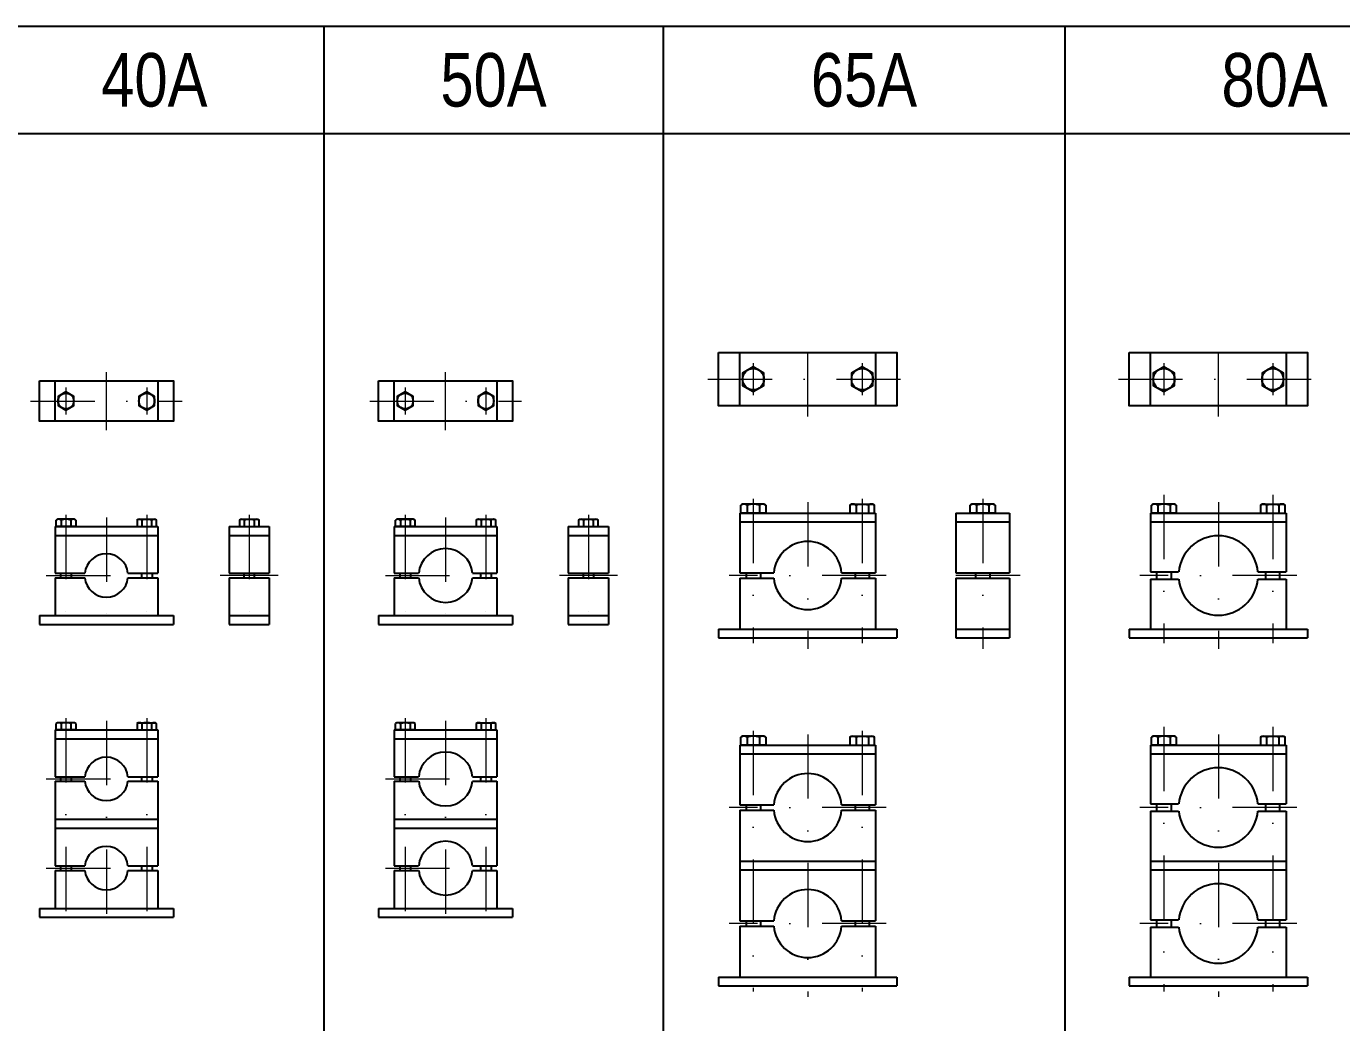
# Model space of a CAD drawing. Extents: x 0 to 90799, y 0 to 77868.
# Drawn here: x 19189 to 20662, y 4680 to 5797 of the extents above; entities that cross this region are included whole.
import ezdxf
from ezdxf.enums import TextEntityAlignment as Align

# ---------------------------------------------------------------- set-up
doc = ezdxf.new("R2010")
doc.units = 0
doc.header["$LTSCALE"] = 30
doc.header["$MEASUREMENT"] = 0
doc.linetypes.add('DGN Style 4', pattern=[4.8, 2.4, -1.2, 0, -1.2])
doc.layers.add('L(c)', color=1, linetype='DGN Style 4', lineweight=5)
doc.layers.add('L(txt)', color=2, linetype='Continuous', lineweight=13)
doc.styles.add('Style-ENGINEERING', font='ENGINEERING.shx')

# ---------------------------------------------------------------- blocks, each defined once
blk = doc.blocks.new('*U1020')
at = {"flags": 128}
for points in [[(-75, 22.5), (75, 22.5), (75, -22.5), (-75, -22.5)], [(-57.5, 22.5), (57.5, 22.5), (57.5, -22.5), (-57.5, -22.5)], [(-45.3, -10.2), (-36.5, -5.1), (-36.5, 5.1), (-45.3, 10.2), (-54.1, 5.1), (-54.1, -5.1)], [(45.2, -10.2), (54, -5.1), (54, 5.1), (45.2, 10.2), (36.4, 5.1), (36.4, -5.1)]]:
    blk.add_lwpolyline(points, close=True, dxfattribs=at)
for centre in [(-45.3, 0), (45.2, 0)]:
    blk.add_circle(centre, 8.8)
blk = doc.blocks.new('*U1021')
for p, q in [((-54.8, 59), (-56.2, 58.1)), ((-35.8, 59), (-54.8, 59)), ((-34.3, 58.1), (-35.8, 59)), ((34.3, 58.1), (35.7, 59)), ((35.7, 59), (54.7, 59)), ((54.7, 59), (56.2, 58.1)), ((-57.5, 51), (57.5, 51)), ((-57.5, 51), (-57.5, -1.5)), ((-56.2, 51), (-56.2, 58.1)), ((-34.3, 51), (-56.2, 51)), ((-50.7, 58.1), (-50.7, 51)), ((-39.8, 58.1), (-39.8, 51)), ((-34.3, 58.1), (-34.3, 51)), ((34.3, 58.1), (34.3, 51)), ((34.3, 51), (56.2, 51)), ((39.8, 58.1), (39.8, 51)), ((50.7, 58.1), (50.7, 51)), ((56.2, 51), (56.2, 58.1)), ((57.5, 51), (57.5, -1.5)), ((-57.5, 41), (57.5, 41)), ((-57.5, -1.5), (-24.2, -1.5)), ((-57.5, -6.5), (-57.5, -49)), ((-57.5, -6.5), (-24.2, -6.5)), ((-51.3, -1.5), (-51.3, -6.5)), ((-39.3, -1.5), (-39.3, -6.5)), ((24.2, -1.5), (57.5, -1.5)), ((24.2, -6.5), (57.5, -6.5)), ((39.2, -1.5), (39.2, -6.5)), ((51.2, -1.5), (51.2, -6.5)), ((57.5, -6.5), (57.5, -49)), ((-75, -49), (-75, -59)), ((-75, -49), (75, -49)), ((75, -49), (75, -59)), ((-75, -59), (75, -59))]:
    blk.add_line(p, q)
for centre, radius, start, end in [((-53.5, 54.1), 4.85, 55.591, 124.409), ((-45.3, 40), 19, 73.2199, 106.7801), ((-37, 54.1), 4.85, 55.591, 124.409), ((37, 54.1), 4.85, 55.591, 124.409), ((45.2, 40), 19, 73.2199, 106.7801), ((53.5, 54.1), 4.85, 55.591, 124.409), ((0, -4), 24.3, 5.905, 174.0949), ((0, -4), 24.3, 185.9051, 354.0952)]:
    blk.add_arc(centre, radius, start, end)
blk = doc.blocks.new('*U1022')
for p, q in [((-11, 58.1), (-9.5, 59)), ((-9.5, 59), (9.5, 59)), ((9.5, 59), (11, 58.1)), ((-22.5, 51), (22.5, 51)), ((-22.5, 51), (-22.5, -1.5)), ((-11, 58.1), (-11, 51)), ((-11, 51), (11, 51)), ((-5.5, 58.1), (-5.5, 51)), ((5.5, 58.1), (5.5, 51)), ((11, 51), (11, 58.1)), ((22.5, 51), (22.5, -1.5)), ((-22.5, 41), (22.5, 41)), ((-22.5, -1.5), (22.5, -1.5)), ((-22.5, -6.5), (22.5, -6.5)), ((-22.5, -6.5), (-22.5, -59)), ((-6, -1.5), (-6, -6.5)), ((6, -6.5), (6, -1.5)), ((22.5, -6.5), (22.5, -59)), ((-22.5, -49), (22.5, -49)), ((-22.5, -59), (22.5, -59))]:
    blk.add_line(p, q)
for centre, radius, start, end in [((-8.2, 54.1), 4.85, 55.591, 124.409), ((0, 40), 19, 73.2199, 106.7801), ((8.2, 54.1), 4.85, 55.591, 124.409)]:
    blk.add_arc(centre, radius, start, end)
blk = doc.blocks.new('*U1023')
for p, q in [((-54.8, 109), (-56.2, 108.1)), ((-56.2, 101), (-56.2, 108.1)), ((-35.8, 109), (-54.8, 109)), ((-50.7, 108.1), (-50.7, 101)), ((-39.8, 108.1), (-39.8, 101)), ((-34.3, 108.1), (-35.8, 109)), ((-34.3, 108.1), (-34.3, 101)), ((34.3, 108.1), (35.7, 109)), ((34.3, 108.1), (34.3, 101)), ((35.7, 109), (54.7, 109)), ((39.8, 108.1), (39.8, 101)), ((50.7, 108.1), (50.7, 101)), ((54.7, 109), (56.2, 108.1)), ((56.2, 101), (56.2, 108.1)), ((-57.5, 101), (57.5, 101)), ((-57.5, 101), (-57.5, 48.5)), ((-57.5, 91), (57.5, 91)), ((-34.3, 101), (-56.2, 101)), ((34.3, 101), (56.2, 101)), ((57.5, 101), (57.5, 48.5)), ((-57.5, 48.5), (-24.2, 48.5)), ((-51.3, 48.5), (-51.3, 43.5)), ((-39.3, 48.5), (-39.3, 43.5)), ((24.2, 48.5), (57.5, 48.5)), ((39.2, 48.5), (39.2, 43.5)), ((51.2, 48.5), (51.2, 43.5)), ((-57.5, 43.5), (-57.5, 1)), ((-57.5, 43.5), (-24.2, 43.5)), ((24.2, 43.5), (57.5, 43.5)), ((57.5, 43.5), (57.5, 1)), ((-57.5, 1), (57.5, 1)), ((-57.5, 1), (-57.5, -51.5)), ((57.5, 1), (57.5, -51.5)), ((-57.5, -9), (57.5, -9)), ((-57.5, -51.5), (-24.2, -51.5)), ((-57.5, -56.5), (-57.5, -99)), ((-57.5, -56.5), (-24.2, -56.5)), ((-51.3, -51.5), (-51.3, -56.5)), ((-39.3, -51.5), (-39.3, -56.5)), ((24.2, -51.5), (57.5, -51.5)), ((24.2, -56.5), (57.5, -56.5)), ((39.2, -51.5), (39.2, -56.5)), ((51.2, -51.5), (51.2, -56.5)), ((57.5, -56.5), (57.5, -99)), ((-75, -99), (-75, -109)), ((-75, -99), (75, -99)), ((75, -99), (75, -109)), ((-75, -109), (75, -109))]:
    blk.add_line(p, q)
for centre, radius, start, end in [((-53.5, 104.1), 4.85, 55.591, 124.409), ((-45.3, 90), 19, 73.2199, 106.7801), ((-37, 104.1), 4.85, 55.591, 124.409), ((37, 104.1), 4.85, 55.591, 124.409), ((45.2, 90), 19, 73.2199, 106.7801), ((53.5, 104.1), 4.85, 55.591, 124.409), ((0, 46), 24.3, 5.905, 174.0949), ((0, 46), 24.3, 185.9051, 354.0952), ((0, -54), 24.3, 5.905, 174.0949), ((0, -54), 24.3, 185.9051, 354.0952)]:
    blk.add_arc(centre, radius, start, end)
blk = doc.blocks.new('*U1024')
at = {"flags": 128}
for points in [[(-75, 22.5), (75, 22.5), (75, -22.5), (-75, -22.5)], [(-57.5, 22.5), (57.5, 22.5), (57.5, -22.5), (-57.5, -22.5)], [(-45.3, -10.2), (-36.5, -5.1), (-36.5, 5.1), (-45.3, 10.2), (-54.1, 5.1), (-54.1, -5.1)], [(45.2, -10.2), (54, -5.1), (54, 5.1), (45.2, 10.2), (36.4, 5.1), (36.4, -5.1)]]:
    blk.add_lwpolyline(points, close=True, dxfattribs=at)
for centre in [(-45.3, 0), (45.2, 0)]:
    blk.add_circle(centre, 8.8)
blk = doc.blocks.new('*U1025')
for p, q in [((-54.8, 59), (-56.2, 58.1)), ((-35.8, 59), (-54.8, 59)), ((-34.3, 58.1), (-35.8, 59)), ((34.3, 58.1), (35.7, 59)), ((35.7, 59), (54.7, 59)), ((54.7, 59), (56.2, 58.1)), ((-57.5, 51), (57.5, 51)), ((-57.5, 51), (-57.5, -1.5)), ((-56.2, 51), (-56.2, 58.1)), ((-34.3, 51), (-56.2, 51)), ((-50.7, 58.1), (-50.7, 51)), ((-39.8, 58.1), (-39.8, 51)), ((-34.3, 58.1), (-34.3, 51)), ((34.3, 58.1), (34.3, 51)), ((34.3, 51), (56.2, 51)), ((39.8, 58.1), (39.8, 51)), ((50.7, 58.1), (50.7, 51)), ((56.2, 51), (56.2, 58.1)), ((57.5, 51), (57.5, -1.5)), ((-57.5, 41), (57.5, 41)), ((-57.5, -1.5), (-30.2, -1.5)), ((-57.5, -6.5), (-57.5, -49)), ((-57.5, -6.5), (-30.2, -6.5)), ((-51.3, -1.5), (-51.3, -6.5)), ((-39.3, -1.5), (-39.3, -6.5)), ((30.1, -1.5), (57.5, -1.5)), ((30.1, -6.5), (57.5, -6.5)), ((39.2, -1.5), (39.2, -6.5)), ((51.2, -1.5), (51.2, -6.5)), ((57.5, -6.5), (57.5, -49)), ((-75, -49), (-75, -59)), ((-75, -49), (75, -49)), ((75, -49), (75, -59)), ((-75, -59), (75, -59))]:
    blk.add_line(p, q)
for centre, radius, start, end in [((-53.5, 54.1), 4.85, 55.591, 124.409), ((-45.2, 39.9), 19, 73.2199, 106.7801), ((-37, 54.1), 4.85, 55.591, 124.409), ((37, 54.1), 4.85, 55.591, 124.409), ((45.3, 39.9), 19, 73.2199, 106.7801), ((53.5, 54.1), 4.85, 55.591, 124.409), ((0, -4), 30.2, 4.74, 175.2601), ((0, -4), 30.2, 184.7405, 355.2594)]:
    blk.add_arc(centre, radius, start, end)
blk = doc.blocks.new('*U1026')
for p, q in [((-11, 58.1), (-9.5, 59)), ((-9.5, 59), (9.5, 59)), ((9.5, 59), (11, 58.1)), ((-22.5, 51), (22.5, 51)), ((-22.5, 51), (-22.5, -1.5)), ((-11, 58.1), (-11, 51)), ((-11, 51), (11, 51)), ((-5.5, 58.1), (-5.5, 51)), ((5.5, 58.1), (5.5, 51)), ((11, 51), (11, 58.1)), ((22.5, 51), (22.5, -1.5)), ((-22.5, 41), (22.5, 41)), ((-22.5, -1.5), (22.5, -1.5)), ((-22.5, -6.5), (22.5, -6.5)), ((-22.5, -6.5), (-22.5, -59)), ((-6, -1.5), (-6, -6.5)), ((6, -6.5), (6, -1.5)), ((22.5, -6.5), (22.5, -59)), ((-22.5, -49), (22.5, -49)), ((-22.5, -59), (22.5, -59))]:
    blk.add_line(p, q)
for centre, radius, start, end in [((-8.2, 54.1), 4.85, 55.591, 124.409), ((0, 39.9), 19, 73.2199, 106.7801), ((8.2, 54.1), 4.85, 55.591, 124.409)]:
    blk.add_arc(centre, radius, start, end)
blk = doc.blocks.new('*U1027')
for p, q in [((-54.8, 109), (-56.2, 108.1)), ((-56.2, 101), (-56.2, 108.1)), ((-35.8, 109), (-54.8, 109)), ((-50.7, 108.1), (-50.7, 101)), ((-39.8, 108.1), (-39.8, 101)), ((-34.3, 108.1), (-35.8, 109)), ((-34.3, 108.1), (-34.3, 101)), ((34.3, 108.1), (35.7, 109)), ((34.3, 108.1), (34.3, 101)), ((35.7, 109), (54.7, 109)), ((39.8, 108.1), (39.8, 101)), ((50.7, 108.1), (50.7, 101)), ((54.7, 109), (56.2, 108.1)), ((56.2, 101), (56.2, 108.1)), ((-57.5, 101), (57.5, 101)), ((-57.5, 101), (-57.5, 48.5)), ((-57.5, 91), (57.5, 91)), ((-34.3, 101), (-56.2, 101)), ((34.3, 101), (56.2, 101)), ((57.5, 101), (57.5, 48.5)), ((-57.5, 48.5), (-30.2, 48.5)), ((-51.3, 48.5), (-51.3, 43.5)), ((-39.3, 48.5), (-39.3, 43.5)), ((30.1, 48.5), (57.5, 48.5)), ((39.2, 48.5), (39.2, 43.5)), ((51.2, 48.5), (51.2, 43.5)), ((-57.5, 43.5), (-57.5, 1)), ((-57.5, 43.5), (-30.2, 43.5)), ((30.1, 43.5), (57.5, 43.5)), ((57.5, 43.5), (57.5, 1)), ((-57.5, 1), (57.5, 1)), ((-57.5, 1), (-57.5, -51.5)), ((57.5, 1), (57.5, -51.5)), ((-57.5, -9), (57.5, -9)), ((-57.5, -51.5), (-30.2, -51.5)), ((-57.5, -56.5), (-57.5, -99)), ((-57.5, -56.5), (-30.2, -56.5)), ((-51.3, -51.5), (-51.3, -56.5)), ((-39.3, -51.5), (-39.3, -56.5)), ((30.1, -51.5), (57.5, -51.5)), ((30.1, -56.5), (57.5, -56.5)), ((39.2, -51.5), (39.2, -56.5)), ((51.2, -51.5), (51.2, -56.5)), ((57.5, -56.5), (57.5, -99)), ((-75, -99), (-75, -109)), ((-75, -99), (75, -99)), ((75, -99), (75, -109)), ((-75, -109), (75, -109))]:
    blk.add_line(p, q)
for centre, radius, start, end in [((-53.5, 104.1), 4.85, 55.591, 124.409), ((-45.2, 89.9), 19, 73.2199, 106.7801), ((-37, 104.1), 4.85, 55.591, 124.409), ((37, 104.1), 4.85, 55.591, 124.409), ((45.3, 89.9), 19, 73.2199, 106.7801), ((53.5, 104.1), 4.85, 55.591, 124.409), ((0, 46), 30.2, 4.74, 175.2601), ((0, 46), 30.2, 184.7405, 355.2594), ((0, -54), 30.2, 4.74, 175.2601), ((0, -54), 30.2, 184.7405, 355.2594)]:
    blk.add_arc(centre, radius, start, end)
blk = doc.blocks.new('*U1028')
at = {"flags": 128}
for points in [[(-100, 30), (100, 30), (100, -30), (-100, -30)], [(-76, 30), (76, 30), (76, -30), (-76, -30)], [(-61, 13.8), (-73, 6.9), (-73, -6.9), (-61, -13.9), (-49, -6.9), (-49, 6.9)], [(61, 13.8), (49, 6.9), (49, -6.9), (61, -13.9), (73, -6.9), (73, 6.9)]]:
    blk.add_lwpolyline(points, close=True, dxfattribs=at)
for centre in [(-61, 0), (61, 0)]:
    blk.add_circle(centre, 12)
blk = doc.blocks.new('*U1029')
for p, q in [((-73, 75), (-74.9, 73.9)), ((-74.9, 65), (-74.9, 73.9)), ((-49, 75), (-73, 75)), ((-67.9, 73.9), (-67.9, 65)), ((-54.1, 73.9), (-54.1, 65)), ((-47.1, 73.9), (-49, 75)), ((-47.1, 73.9), (-47.1, 65)), ((47.1, 73.9), (49, 75)), ((47.1, 73.9), (47.1, 65)), ((49, 75), (73, 75)), ((54.1, 73.9), (54.1, 65)), ((67.9, 73.9), (67.9, 65)), ((73, 75), (74.9, 73.9)), ((74.9, 65), (74.9, 73.9)), ((-76, 65), (76, 65)), ((-76, 65), (-76, -2)), ((-47.1, 65), (-74.9, 65)), ((47.1, 65), (74.9, 65)), ((76, 65), (76, -2)), ((-76, 55), (76, 55)), ((-76, -2), (-38, -2)), ((-76, -8), (-76, -65)), ((-76, -8), (-38, -8)), ((-69, -2), (-69, -8)), ((-53, -2), (-53, -8)), ((38, -2), (76, -2)), ((38, -8), (76, -8)), ((53, -2), (53, -8)), ((69, -2), (69, -8)), ((76, -8), (76, -65)), ((-100, -65), (100, -65)), ((-100, -65), (-100, -75)), ((100, -65), (100, -75)), ((-100, -75), (100, -75))]:
    blk.add_line(p, q)
for centre, radius, start, end in [((-71.4, 68.9), 6.13, 55.591, 124.409), ((-61, 50.9), 24, 73.2199, 106.7801), ((-50.6, 68.9), 6.13, 55.591, 124.409), ((50.6, 68.9), 6.13, 55.591, 124.409), ((61, 50.9), 24, 73.2199, 106.7801), ((71.4, 68.9), 6.13, 55.591, 124.409), ((0, -5), 38.1, 4.5101, 175.4899), ((0, -5), 38.1, 184.5103, 355.4896)]:
    blk.add_arc(centre, radius, start, end)
blk = doc.blocks.new('*U1030')
for p, q in [((-12, 75), (-13.9, 73.9)), ((-13.9, 65), (-13.9, 73.9)), ((12, 75), (-12, 75)), ((-6.9, 73.9), (-6.9, 65)), ((6.9, 73.9), (6.9, 65)), ((13.9, 73.9), (12, 75)), ((13.9, 73.9), (13.9, 65)), ((-30, 65), (30, 65)), ((-30, 65), (-30, -2)), ((13.9, 65), (-13.9, 65)), ((30, 65), (30, -2)), ((-30, 55), (30, 55)), ((-30, -2), (30, -2)), ((-30, -8), (30, -8)), ((-30, -8), (-30, -75)), ((-8, -2), (-8, -8)), ((8, -2), (8, -8)), ((30, -8), (30, -75)), ((-30, -65), (30, -65)), ((-30, -75), (30, -75))]:
    blk.add_line(p, q)
for centre, radius, start, end in [((-10.4, 68.8), 6.13, 55.591, 124.409), ((0, 50.9), 24, 73.2199, 106.7801), ((10.4, 68.8), 6.13, 55.591, 124.409)]:
    blk.add_arc(centre, radius, start, end)
blk = doc.blocks.new('*U1031')
for p, q in [((-73, 140), (-74.9, 138.9)), ((-74.9, 130), (-74.9, 138.9)), ((-49, 140), (-73, 140)), ((-67.9, 138.9), (-67.9, 130)), ((-54.1, 138.9), (-54.1, 130)), ((-47.1, 138.9), (-49, 140)), ((-47.1, 138.9), (-47.1, 130)), ((47.1, 138.9), (49, 140)), ((47.1, 138.9), (47.1, 130)), ((49, 140), (73, 140)), ((54.1, 138.9), (54.1, 130)), ((67.9, 138.9), (67.9, 130)), ((73, 140), (74.9, 138.9)), ((74.9, 130), (74.9, 138.9)), ((-76, 130), (76, 130)), ((-76, 130), (-76, 63)), ((-76, 120), (76, 120)), ((-47.1, 130), (-74.9, 130)), ((47.1, 130), (74.9, 130)), ((76, 130), (76, 63)), ((-76, 63), (-38, 63)), ((-69, 63), (-69, 57)), ((-53, 63), (-53, 57)), ((38, 63), (76, 63)), ((53, 63), (53, 57)), ((69, 63), (69, 57)), ((-76, 57), (-76, 0)), ((-76, 57), (-38, 57)), ((38, 57), (76, 57)), ((76, 57), (76, 0)), ((-76, 0), (76, 0)), ((-76, 0), (-76, -67)), ((-76, -10), (76, -10)), ((76, 0), (76, -67)), ((-76, -67), (-38, -67)), ((-76, -73), (-76, -130)), ((-76, -73), (-38, -73)), ((-69, -67), (-69, -73)), ((-53, -67), (-53, -73)), ((38, -67), (76, -67)), ((38, -73), (76, -73)), ((53, -67), (53, -73)), ((69, -67), (69, -73)), ((76, -73), (76, -130)), ((-100, -130), (100, -130)), ((-100, -130), (-100, -140)), ((100, -130), (100, -140)), ((-100, -140), (100, -140))]:
    blk.add_line(p, q)
for centre, radius, start, end in [((-71.4, 133.9), 6.13, 55.591, 124.409), ((-61, 115.9), 24, 73.2199, 106.7801), ((-50.6, 133.9), 6.13, 55.591, 124.409), ((50.6, 133.9), 6.13, 55.591, 124.409), ((61, 115.9), 24, 73.2199, 106.7801), ((71.4, 133.9), 6.13, 55.591, 124.409), ((0, 60), 38.1, 4.5101, 175.4899), ((0, 60), 38.1, 184.5103, 355.4896), ((0, -70), 38.1, 4.5101, 175.4899), ((0, -70), 38.1, 184.5103, 355.4896)]:
    blk.add_arc(centre, radius, start, end)
blk = doc.blocks.new('*U1032')
at = {"flags": 128}
for points in [[(-100, 30), (100, 30), (100, -30), (-100, -30)], [(-76, 30), (76, 30), (76, -30), (-76, -30)], [(-61, 13.8), (-73, 6.9), (-73, -6.9), (-61, -13.9), (-49, -6.9), (-49, 6.9)], [(61, 13.8), (49, 6.9), (49, -6.9), (61, -13.9), (73, -6.9), (73, 6.9)]]:
    blk.add_lwpolyline(points, close=True, dxfattribs=at)
for centre in [(-61, 0), (61, 0)]:
    blk.add_circle(centre, 12)
blk = doc.blocks.new('*U1033')
for p, q in [((-73, 75), (-74.9, 73.9)), ((-74.9, 65), (-74.9, 73.9)), ((-49, 75), (-73, 75)), ((-67.9, 73.9), (-67.9, 65)), ((-54.1, 73.9), (-54.1, 65)), ((-47.1, 73.9), (-49, 75)), ((-47.1, 73.9), (-47.1, 65)), ((47.1, 73.9), (49, 75)), ((47.1, 73.9), (47.1, 65)), ((49, 75), (73, 75)), ((54.1, 73.9), (54.1, 65)), ((67.9, 73.9), (67.9, 65)), ((73, 75), (74.9, 73.9)), ((74.9, 65), (74.9, 73.9)), ((-76, 65), (76, 65)), ((-76, 65), (-76, -1)), ((-47.1, 65), (-74.9, 65)), ((47.1, 65), (74.9, 65)), ((76, 65), (76, -1)), ((-76, 55), (76, 55)), ((-76, -1), (-44.5, -1)), ((-76, -9), (-76, -65)), ((-76, -9), (-44.5, -9)), ((-69, -9), (-69, -1)), ((-53, -1), (-53, -9)), ((44.4, -1), (76, -1)), ((44.4, -9), (76, -9)), ((53, -1), (53, -9)), ((69, -9), (69, -1)), ((76, -9), (76, -65)), ((-100, -65), (100, -65)), ((-100, -65), (-100, -75)), ((100, -65), (100, -75)), ((-100, -75), (100, -75))]:
    blk.add_line(p, q)
for centre, radius, start, end in [((-71.4, 68.9), 6.13, 55.591, 124.409), ((-61, 50.9), 24, 73.2199, 106.7801), ((-50.6, 68.9), 6.13, 55.591, 124.409), ((50.6, 68.9), 6.13, 55.591, 124.409), ((61, 50.9), 24, 73.2199, 106.7801), ((71.4, 68.9), 6.13, 55.591, 124.409), ((0, -5), 44.5, 5.1513, 174.8487), ((0, -5), 44.5, 185.1513, 354.8487)]:
    blk.add_arc(centre, radius, start, end)
blk = doc.blocks.new('*U1035')
for p, q in [((-73, 140), (-74.9, 138.9)), ((-74.9, 130), (-74.9, 138.9)), ((-49, 140), (-73, 140)), ((-67.9, 138.9), (-67.9, 130)), ((-54.1, 138.9), (-54.1, 130)), ((-47.1, 138.9), (-49, 140)), ((-47.1, 138.9), (-47.1, 130)), ((47.1, 138.9), (49, 140)), ((47.1, 138.9), (47.1, 130)), ((49, 140), (73, 140)), ((54.1, 138.9), (54.1, 130)), ((67.9, 138.9), (67.9, 130)), ((73, 140), (74.9, 138.9)), ((74.9, 130), (74.9, 138.9)), ((-76, 130), (76, 130)), ((-76, 130), (-76, 64)), ((-76, 120), (76, 120)), ((-47.1, 130), (-74.9, 130)), ((47.1, 130), (74.9, 130)), ((76, 130), (76, 64)), ((-76, 64), (-44.5, 64)), ((-69, 56), (-69, 64)), ((-53, 64), (-53, 56)), ((44.4, 64), (76, 64)), ((53, 64), (53, 56)), ((69, 56), (69, 64)), ((-76, 56), (-76, 0)), ((-76, 56), (-44.5, 56)), ((44.4, 56), (76, 56)), ((76, 56), (76, 0)), ((-76, 0), (76, 0)), ((-76, 0), (-76, -66)), ((-76, -10), (76, -10)), ((76, 0), (76, -66)), ((-76, -66), (-44.5, -66)), ((-69, -74), (-69, -66)), ((-53, -66), (-53, -74)), ((44.4, -66), (76, -66)), ((53, -66), (53, -74)), ((69, -74), (69, -66)), ((-76, -74), (-76, -130)), ((-76, -74), (-44.5, -74)), ((44.4, -74), (76, -74)), ((76, -74), (76, -130)), ((-100, -130), (100, -130)), ((-100, -130), (-100, -140)), ((100, -130), (100, -140)), ((-100, -140), (100, -140))]:
    blk.add_line(p, q)
for centre, radius, start, end in [((-71.4, 133.8), 6.13, 55.591, 124.409), ((-61, 115.9), 24, 73.2199, 106.7801), ((-50.6, 133.8), 6.13, 55.591, 124.409), ((50.6, 133.8), 6.13, 55.591, 124.409), ((61, 115.9), 24, 73.2199, 106.7801), ((71.4, 133.8), 6.13, 55.591, 124.409), ((0, 60), 44.5, 5.1513, 174.8487), ((0, 60), 44.5, 185.1513, 354.8487), ((0, -70), 44.5, 5.1513, 174.8487), ((0, -70), 44.5, 185.1513, 354.8487)]:
    blk.add_arc(centre, radius, start, end)

msp = doc.modelspace()

# ---------------------------------------------------------------- linework, layer by layer
for p, q in [((17772.2, 5796.9), (23622.2, 5796.9)), ((19522.2, 5796.9), (19522.2, 4176.9)), ((19902.2, 5796.9), (19902.2, 4176.9)), ((20352.2, 5796.9), (20352.2, 4176.9)), ((17772.2, 5676.9), (23622.2, 5676.9))]:
    msp.add_line(p, q)
at = {"layer": 'L(c)'}
for p, q in [((20064.2, 5359.4), (20064.2, 5443.4)), ((20524.2, 5359.4), (20524.2, 5443.4)), ((19278.5, 5344.4), (19278.5, 5409.4)), ((19658.5, 5344.4), (19658.5, 5409.4)), ((20003.2, 5419.4), (20003.2, 5383.4)), ((20125.2, 5419.4), (20125.2, 5383.4)), ((20463.2, 5419.4), (20463.2, 5383.4)), ((20585.2, 5419.4), (20585.2, 5383.4)), ((19952.2, 5401.4), (20176.2, 5401.4)), ((20412.2, 5401.4), (20636.2, 5401.4)), ((19233.2, 5391.9), (19233.2, 5361.9)), ((19323.7, 5391.9), (19323.7, 5361.9)), ((19613.2, 5391.9), (19613.2, 5361.9)), ((19703.7, 5391.9), (19703.7, 5361.9)), ((19193.5, 5376.9), (19363.5, 5376.9)), ((19573.5, 5376.9), (19743.5, 5376.9)), ((20003.2, 5267.4), (20003.2, 5105.4)), ((20064.2, 5263.4), (20064.2, 5099.4)), ((20125.2, 5267.4), (20125.2, 5105.4)), ((20260.2, 5267.4), (20260.2, 5099.4)), ((20463.2, 5271.7), (20463.2, 5105.7)), ((20524.2, 5263.4), (20524.2, 5099.4)), ((20585.2, 5271.7), (20585.2, 5105.7)), ((19233.2, 5249.4), (19233.2, 5121.4)), ((19278.5, 5246.4), (19278.5, 5116.4)), ((19323.7, 5249.4), (19323.7, 5121.4)), ((19438.5, 5249.4), (19438.5, 5116.4)), ((19613.2, 5249.4), (19613.2, 5121.4)), ((19658.5, 5246.4), (19658.5, 5116.4)), ((19703.7, 5249.4), (19703.7, 5121.4)), ((19818.5, 5249.4), (19818.5, 5116.4)), ((19211, 5181.4), (19346, 5181.4)), ((19471, 5181.4), (19406, 5181.4)), ((19591, 5181.4), (19726, 5181.4)), ((19851, 5181.4), (19786, 5181.4)), ((20152.2, 5181.4), (19976.2, 5181.4)), ((20302.2, 5181.4), (20218.2, 5181.4)), ((20612.2, 5181.4), (20436.2, 5181.4)), ((19233.2, 5021.4), (19233.2, 4793.4)), ((19278.5, 5018.4), (19278.5, 4788.4)), ((19323.7, 5021.4), (19323.7, 4793.4)), ((19613.2, 5021.4), (19613.2, 4793.4)), ((19658.5, 5018.4), (19658.5, 4788.4)), ((19703.7, 5021.4), (19703.7, 4793.4)), ((20463.2, 5011.7), (20463.2, 4715.4)), ((20585.2, 5011.7), (20585.2, 4715.4)), ((20003.2, 5007.4), (20003.2, 4715.4)), ((20064.2, 5003.4), (20064.2, 4709.4)), ((20125.2, 5007.4), (20125.2, 4715.4)), ((20524.2, 5003.4), (20524.2, 4709.4)), ((19211, 4953.4), (19346, 4953.4)), ((19591, 4953.4), (19726, 4953.4)), ((20152.2, 4921.4), (19976.2, 4921.4)), ((20612.2, 4921.4), (20436.2, 4921.4)), ((19211, 4853.4), (19346, 4853.4)), ((19591, 4853.4), (19726, 4853.4)), ((20152.2, 4791.4), (19976.2, 4791.4)), ((20612.2, 4791.4), (20436.2, 4791.4))]:
    msp.add_line(p, q, dxfattribs=at)

# ---------------------------------------------------------------- block references
for name, p in [('*U1028', (20064.2, 5401.4)), ('*U1032', (20524.2, 5401.4)), ('*U1020', (19278.5, 5376.9)), ('*U1024', (19658.5, 5376.9)), ('*U1029', (20064.2, 5186.4)), ('*U1030', (20260.2, 5186.4)), ('*U1033', (20524.2, 5186.4)), ('*U1021', (19278.5, 5185.4)), ('*U1022', (19438.5, 5185.4)), ('*U1025', (19658.5, 5185.4)), ('*U1026', (19818.5, 5185.4)), ('*U1023', (19278.5, 4907.4)), ('*U1027', (19658.5, 4907.4)), ('*U1031', (20064.2, 4861.4)), ('*U1035', (20524.2, 4861.4))]:
    msp.add_blockref(name, p)

# ---------------------------------------------------------------- texts
at = {"layer": 'L(txt)', "style": 'Style-ENGINEERING', "width": 0.833333}
for s, p in [('40A', (19332.2, 5736.9)), ('50A', (19712.2, 5736.9)), ('65A', (20127.2, 5736.9)), ('80A', (20587.2, 5736.9))]:
    msp.add_text(s, height=60, dxfattribs=at).set_placement(p, align=Align.MIDDLE_CENTER)

doc.saveas('drawing.dxf')
